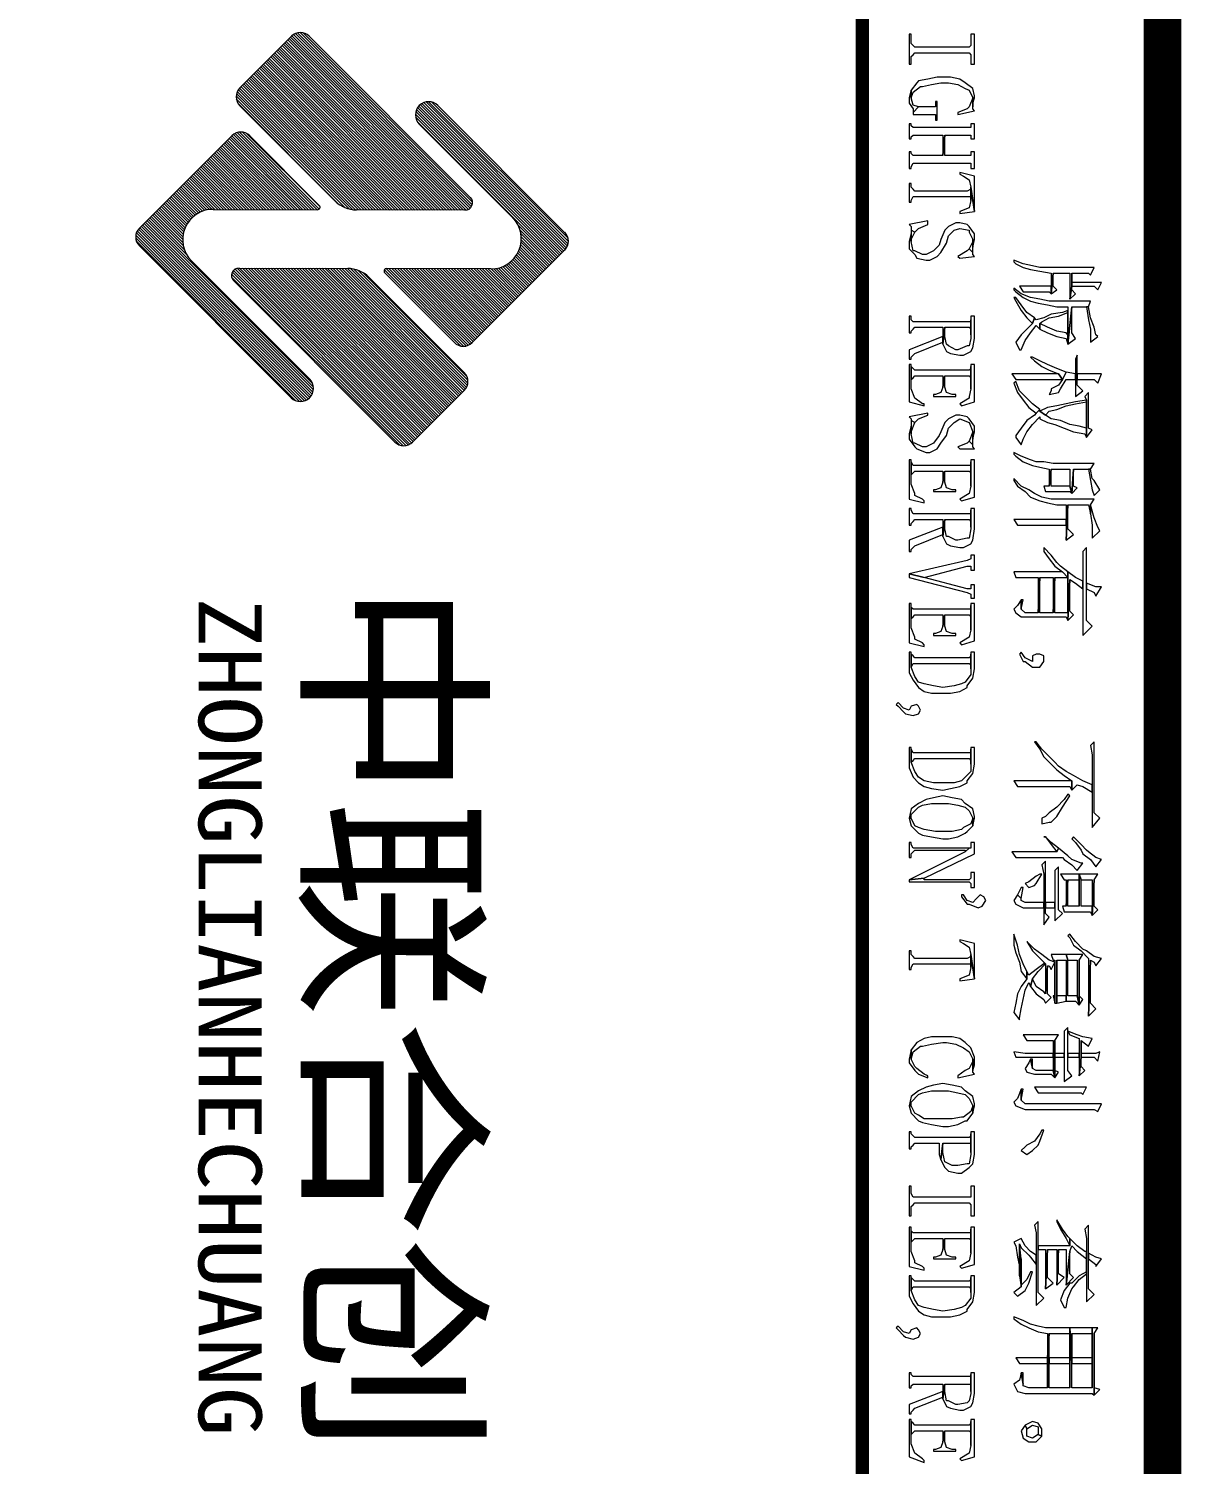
# Model space of a CAD drawing. Header units: millimetres. Extents: x 53009415 to 54059915, y 20499171 to 20796171.
# Drawn here: x 53829807 to 53845165, y 20510848 to 20529980 of the extents above; entities that cross this region are included whole.
import ezdxf

# ---------------------------------------------------------------- set-up
doc = ezdxf.new("R2010")
doc.units = ezdxf.units.MM
doc.header["$LTSCALE"] = 1000
doc.layers.add('PUB_TITLE', color=7, linetype='Continuous', lineweight=20)
doc.styles.add('图标黑体', font='simhei.ttf', dxfattribs={"width": 0.7})

# ---------------------------------------------------------------- blocks, each defined once
blk = doc.blocks.new('中联合创')
h = blk.add_hatch()
h.set_pattern_fill('ANSI31', color=140, scale=50, angle=359.98)
h.set_pattern_definition([(44.98, (-59145.75, -52060.4), (-56.107005, 56.14619), [])])
h.paths.add_polyline_path([(96680, -294568, 0.414214), (95973, -294568), (90944, -299594, 0.414214), (90943, -300333, 0.414222), (91681, -300333), (95378, -296639, -0.66944), (97426, -297493), (97410, -301633, 0.66944), (97581, -301704), (100345, -298942, 0.414214), (100345, -298235)])
h.paths.add_polyline_path([(95099, -298522, 0.66944), (94587, -298309), (88195, -304696, 0.414214), (88195, -305403), (90242, -307452, 0.414214), (90949, -307452), (94731, -303673, 0.198007), (95082, -302829)])
h = blk.add_hatch()
h.set_pattern_fill('ANSI31', color=152, scale=50)
h.set_pattern_definition([(45, (-59145.75, -52060.4), (-56.1266, 56.1266), [])])
h.paths.add_polyline_path([(102244, -298550, 0.414214), (101537, -298550), (97756, -302329, 0.198007), (97404, -303173), (97388, -307480, 0.66944), (97900, -307693), (104291, -301306, 0.414214), (104291, -300599)])
h.paths.add_polyline_path([(95076, -304369, 0.66944), (94906, -304298), (92142, -307060, 0.414214), (92142, -307767), (95806, -311434, 0.414214), (96514, -311434), (102532, -305420, 0.414214), (102532, -304681, 0.414222), (101794, -304680), (97109, -309363, -0.66944), (95061, -308509)])
at = {"color": 140}
for p, q in [((95973, -294568), (90944, -299594)), ((96680, -294568), (100345, -298235)), ((95378, -296639), (91681, -300333)), ((97426, -297493), (97410, -301633)), ((94587, -298309), (88195, -304696)), ((95099, -298522), (95082, -302829)), ((100345, -298942), (97581, -301704)), ((90943, -300333), (90943, -300333)), ((90949, -307452), (94731, -303673)), ((88195, -305403), (90242, -307452))]:
    blk.add_line(p, q, dxfattribs=at)
at = {"color": 152}
for p, q in [((101537, -298550), (97756, -302329)), ((104291, -300599), (102244, -298550)), ((97900, -307693), (104291, -301306)), ((97388, -307480), (97404, -303173)), ((92142, -307060), (94906, -304298)), ((95061, -308509), (95076, -304369)), ((97109, -309363), (101794, -304680)), ((96514, -311434), (102532, -305420)), ((101543, -305669), (101543, -305669)), ((95806, -311434), (92142, -307767))]:
    blk.add_line(p, q, dxfattribs=at)
at = {"color": 140}
for centre, radius, start, end in [((96326, -294921), 500, 44.9806, 134.9806), ((96226, -297488), 1200, 359.7809, 134.9806), ((94799, -298521), 300, 359.7809, 134.9806), ((99991, -298589), 500, 314.9806, 44.9806), ((91313, -299963), 522, 134.9806, 224.9806), ((91313, -299964), 522, 224.9806, 314.9806), ((97510, -301633), 100, 179.7809, 314.9806), ((93882, -302824), 1200, 314.9806, 359.7809), ((88549, -305050), 500, 134.9806, 224.9806), ((90596, -307098), 500, 224.9806, 314.9806)]:
    blk.add_arc(centre, radius, start, end, dxfattribs=at)
at = {"color": 152}
for centre, radius, start, end in [((101891, -298904), 500, 44.9806, 134.9806), ((103938, -300952), 500, 314.9806, 44.9806), ((98604, -303178), 1200, 134.9806, 179.7809), ((94976, -304369), 100, 359.7809, 134.9806), ((102163, -305050), 522, 44.9806, 134.9806), ((102163, -305050), 522, 314.9806, 44.9806), ((92495, -307413), 500, 134.9806, 224.9806), ((97688, -307481), 300, 179.7809, 314.9806), ((96261, -308514), 1200, 179.7809, 314.9806), ((96160, -311081), 500, 224.9806, 314.9806)]:
    blk.add_arc(centre, radius, start, end, dxfattribs=at)
at = {"layer": 'PUB_TITLE', "style": '图标黑体'}
for s, height, width, p in [('中联合创', 6000, 1.06, (109801, -304400)), ('ZHONGLIANHECHUANG', 2500, 1.15, (110471, -309084))]:
    blk.add_text(s, height=height, dxfattribs=dict(at, width=width)).set_placement(p)
blk = doc.blocks.new('2015AACI_TQ_A2')
at = {"layer": 'PUB_TITLE'}
for points in [[(-6000, 39200), (0, 39200), (0, 40000), (-6000, 40000)], [(-6000, 0), (0, 0), (0, 40000), (-6000, 40000)]]:
    blk.add_lwpolyline(points, close=True, dxfattribs=at)
at = {"layer": 'PUB_TITLE', "lineweight": 0}
for points in [[(-4485.3, 39837.6), (-4485.3, 39832.6), (-4485.3, 39817.7), (-4485.3, 39787.8), (-4485.3, 39758), (-4510.2, 39758), (-4475.4, 39758), (-4475.4, 39817.7), (-4465.4, 39827.6)], [(-4241.5, 39837.6), (-4241.5, 39822.6), (-4241.5, 39797.8), (-4241.5, 39772.9), (-4226.6, 39772.9), (-4226.6, 39817.7), (-4216.6, 39827.6)], [(-3933, 39832.6), (-3933, 39832.6), (-3957.8, 39817.7), (-3962.8, 39812.7), (-3987.7, 39807.7), (-3987.7, 39802.7), (-3957.8, 39807.7), (-3933, 39812.7), (-3918, 39817.7)], [(-3823.5, 39832.6), (-3833.4, 39827.6), (-3858.3, 39817.7), (-3893.1, 39807.7), (-3868.3, 39807.7), (-3838.4, 39812.7), (-3813.5, 39812.7), (-3803.6, 39812.7)], [(-3674.2, 39837.6), (-3674.2, 39822.6), (-3684.2, 39797.8), (-3669.2, 39797.8), (-3669.2, 39797.8), (-3659.3, 39817.7), (-3649.3, 39822.6)], [(-3057.2, 39832.6), (-3072.1, 39817.7), (-3261.2, 39817.7), (-3251.2, 39807.7), (-3226.3, 39812.7), (-3146.7, 39812.7), (-3126.8, 39812.7), (-3032.3, 39812.7)], [(-2947.7, 39837.6), (-2952.7, 39822.6), (-2967.6, 39802.7), (-2972.6, 39797.8), (-2987.5, 39782.8), (-3007.4, 39762.9), (-3002.4, 39758), (-2992.5, 39767.9), (-2972.6, 39782.8), (-2962.6, 39787.8), (-2947.7, 39807.7), (-2927.8, 39822.6)], [(-2683.9, 39837.6), (-2688.9, 39817.7), (-2703.8, 39797.8), (-2708.8, 39787.8), (-2728.7, 39767.9), (-2748.6, 39753), (-2743.7, 39748), (-2738.7, 39753), (-2718.8, 39762.9), (-2703.8, 39782.8), (-2683.9, 39802.7), (-2529.7, 39802.7), (-2679, 39807.7), (-2674, 39817.7), (-2664, 39822.6)], [(-2435.1, 39832.6), (-2430.2, 39822.6), (-2430.2, 39797.8), (-2430.2, 39782.8), (-2465, 39782.8), (-2420.2, 39782.8), (-2420.2, 39817.7), (-2410.3, 39827.6)], [(-2295.8, 39837.6), (-2295.8, 39827.6), (-2295.8, 39802.7), (-2295.8, 39633.5), (-2305.8, 39623.6), (-2335.6, 39623.6), (-2310.7, 39613.6), (-2300.8, 39603.7), (-2290.8, 39608.7), (-2280.9, 39633.5), (-2280.9, 39817.7), (-2275.9, 39827.6)], [(-1882.8, 39837.6), (-1887.8, 39822.6), (-1897.7, 39802.7), (-1882.8, 39802.7), (-1867.9, 39822.6), (-1862.9, 39822.6)], [(-1534.5, 39832.6), (-1539.4, 39817.7), (-1683.7, 39817.7), (-1519.5, 39817.7)], [(-4525.1, 39817.7), (-4525.1, 39807.7), (-4525.1, 39782.8), (-4525.1, 39748), (-4525.1, 39743), (-4525.1, 39718.1), (-4525.1, 39693.3), (-4525.1, 39673.4), (-4530.1, 39653.5), (-4535.1, 39628.6), (-4545, 39603.7), (-4540, 39603.7), (-4535.1, 39608.7), (-4525.1, 39628.6), (-4520.1, 39648.5), (-4515.2, 39673.4), (-4510.2, 39703.2), (-4475.4, 39703.2), (-4455.5, 39703.2), (-4510.2, 39708.2), (-4510.2, 39753), (-4440.5, 39753), (-4475.4, 39758), (-4510.2, 39758), (-4510.2, 39802.7), (-4505.2, 39807.7)], [(-4435.5, 39807.7), (-4435.5, 39792.8), (-4435.5, 39767.9), (-4435.5, 39743), (-4435.5, 39723.1), (-4435.5, 39698.2), (-4440.5, 39673.4), (-4440.5, 39673.4), (-4445.5, 39648.5), (-4455.5, 39623.6), (-4470.4, 39603.7), (-4465.4, 39603.7), (-4460.4, 39608.7), (-4445.5, 39628.6), (-4435.5, 39648.5), (-4430.6, 39668.4), (-4425.6, 39693.3), (-4420.6, 39718.1), (-4420.6, 39748), (-4410.7, 39748), (-4321.1, 39748), (-4420.6, 39758), (-4420.6, 39797.8), (-4420.6, 39797.8), (-4420.6, 39802.7)], [(-4341, 39827.6), (-4346, 39822.6), (-4365.9, 39817.7), (-4390.8, 39807.7), (-4420.6, 39802.7), (-4420.6, 39797.8), (-4385.8, 39802.7), (-4360.9, 39807.7), (-4346, 39807.7), (-4326.1, 39807.7)], [(-4092.2, 39812.7), (-4097.2, 39802.7), (-4191.7, 39802.7), (-4181.8, 39792.8), (-4171.8, 39797.8), (-4072.3, 39797.8)], [(-4171.8, 39797.8), (-4171.8, 39797.8), (-4166.8, 39767.9), (-4161.9, 39743), (-4156.9, 39718.1), (-4151.9, 39693.3), (-4142, 39673.4), (-4132, 39688.3), (-4142, 39698.2), (-4146.9, 39718.1), (-4156.9, 39743), (-4161.9, 39767.9), (-4166.8, 39797.8), (-4097.2, 39797.8)], [(-4072.3, 39797.8), (-4171.8, 39797.8), (-4097.2, 39797.8), (-4102.1, 39777.9), (-4107.1, 39753), (-4117.1, 39728.1), (-4122.1, 39703.2), (-4132, 39688.3), (-4142, 39673.4), (-4146.9, 39673.4), (-4137, 39663.4), (-4132, 39658.4), (-4117.1, 39638.5), (-4097.2, 39623.6), (-4077.3, 39608.7), (-4072.3, 39608.7), (-4052.4, 39623.6), (-4052.4, 39623.6), (-4067.3, 39628.6), (-4087.2, 39638.5), (-4107.1, 39653.5), (-4127, 39673.4), (-4122.1, 39673.4), (-4112.1, 39693.3), (-4107.1, 39713.2), (-4097.2, 39738), (-4087.2, 39762.9), (-4082.2, 39792.8)], [(-4002.6, 39817.7), (-4002.6, 39802.7), (-4002.6, 39777.9), (-4002.6, 39743), (-4002.6, 39738), (-4002.6, 39708.2), (-4007.6, 39683.3), (-4007.6, 39663.4), (-4012.6, 39648.5), (-4022.5, 39623.6), (-4032.5, 39603.7), (-4027.5, 39603.7), (-4022.5, 39608.7), (-4007.6, 39628.6), (-3997.6, 39653.5), (-3992.7, 39673.4), (-3987.7, 39698.2), (-3942.9, 39698.2), (-3987.7, 39703.2), (-3987.7, 39753), (-3942.9, 39753), (-3923, 39758), (-3987.7, 39762.9), (-3987.7, 39802.7), (-3987.7, 39807.7)], [(-3908.1, 39817.7), (-3908.1, 39807.7), (-3908.1, 39782.8), (-3908.1, 39758), (-3908.1, 39733.1), (-3908.1, 39728.1), (-3908.1, 39703.2), (-3913.1, 39678.3), (-3923, 39658.4), (-3933, 39643.5), (-3942.9, 39623.6), (-3962.8, 39603.7), (-3957.8, 39603.7), (-3942.9, 39613.6), (-3928, 39633.5), (-3913.1, 39648.5), (-3903.1, 39673.4), (-3898.1, 39693.3), (-3893.1, 39718.1), (-3893.1, 39743), (-3853.3, 39743), (-3838.4, 39743), (-3798.6, 39743), (-3893.1, 39748), (-3893.1, 39802.7), (-3868.3, 39807.7), (-3893.1, 39807.7)], [(-3569.7, 39812.7), (-3584.6, 39797.8), (-3669.2, 39797.8), (-3684.2, 39797.8), (-3778.7, 39797.8), (-3768.7, 39787.8), (-3743.9, 39787.8), (-3689.1, 39787.8), (-3669.2, 39787.8), (-3544.8, 39787.8)], [(-3126.8, 39812.7), (-3146.7, 39812.7), (-3156.7, 39787.8), (-3171.6, 39762.9), (-3181.6, 39743), (-3196.5, 39723.1), (-3206.4, 39713.2), (-3226.3, 39693.3), (-3241.3, 39678.3), (-3261.2, 39663.4), (-3261.2, 39658.4), (-3241.3, 39673.4), (-3221.4, 39683.3), (-3201.5, 39703.2), (-3186.5, 39718.1), (-3171.6, 39738), (-3156.7, 39758), (-3131.8, 39758), (-3146.7, 39772.9), (-3141.8, 39787.8)], [(-2907.9, 39827.6), (-2907.9, 39807.7), (-2907.9, 39777.9), (-2892.9, 39782.8), (-2892.9, 39812.7), (-2823.3, 39812.7), (-2798.4, 39812.7), (-2892.9, 39817.7)], [(-2798.4, 39812.7), (-2823.3, 39812.7), (-2823.3, 39782.8), (-2892.9, 39782.8), (-2907.9, 39777.9), (-2823.3, 39777.9), (-2823.3, 39748), (-2892.9, 39748), (-2823.3, 39743), (-2823.3, 39733.1), (-2808.3, 39738), (-2808.3, 39753), (-2808.3, 39772.9), (-2808.3, 39807.7)], [(-2813.3, 39827.6), (-2823.3, 39817.7), (-2892.9, 39817.7), (-2798.4, 39812.7)], [(-2549.6, 39822.6), (-2564.5, 39807.7), (-2679, 39807.7), (-2529.7, 39802.7)], [(-2470, 39812.7), (-2470, 39812.7), (-2474.9, 39787.8), (-2479.9, 39772.9), (-2489.9, 39748), (-2489.9, 39748), (-2479.9, 39753), (-2470, 39777.9), (-2430.2, 39777.9), (-2420.2, 39777.9), (-2370.4, 39777.9), (-2420.2, 39782.8), (-2465, 39782.8), (-2465, 39782.8), (-2450.1, 39802.7)], [(-2340.6, 39797.8), (-2340.6, 39777.9), (-2340.6, 39753), (-2340.6, 39723.1), (-2340.6, 39708.2), (-2340.6, 39678.3), (-2340.6, 39658.4), (-2325.7, 39668.4), (-2325.7, 39688.3), (-2325.7, 39782.8), (-2320.7, 39787.8)], [(-1788.2, 39817.7), (-1803.2, 39802.7), (-1882.8, 39802.7), (-1897.7, 39802.7), (-1972.4, 39802.7), (-1962.4, 39792.8), (-1937.5, 39797.8), (-1902.7, 39797.8), (-1843, 39797.8), (-1768.3, 39797.8)], [(-1902.7, 39797.8), (-1902.7, 39792.8), (-1917.6, 39772.9), (-1937.5, 39753), (-1917.6, 39753), (-1917.6, 39668.4), (-1907.7, 39668.4), (-1907.7, 39688.3), (-1803.2, 39688.3), (-1907.7, 39693.3), (-1907.7, 39718.1), (-1813.1, 39718.1), (-1907.7, 39723.1), (-1907.7, 39743), (-1813.1, 39743), (-1902.7, 39753), (-1917.6, 39758), (-1917.6, 39758), (-1902.7, 39772.9), (-1882.8, 39797.8), (-1848, 39797.8)], [(-1843, 39797.8), (-1902.7, 39797.8), (-1848, 39797.8), (-1838, 39777.9), (-1818.1, 39758), (-1818.1, 39753), (-1798.2, 39738), (-1773.3, 39728.1), (-1773.3, 39728.1), (-1753.4, 39738), (-1753.4, 39743), (-1753.4, 39743), (-1778.3, 39748), (-1803.2, 39758), (-1808.1, 39762.9), (-1828, 39777.9)], [(-1698.7, 39827.6), (-1698.7, 39812.7), (-1539.4, 39812.7), (-1539.4, 39758), (-1604.1, 39758), (-1698.7, 39753), (-1619, 39753), (-1539.4, 39753), (-1539.4, 39698.2), (-1604.1, 39698.2), (-1619, 39698.2), (-1683.7, 39698.2), (-1619, 39693.3), (-1539.4, 39693.3), (-1539.4, 39643.5), (-1544.4, 39628.6), (-1549.4, 39628.6), (-1579.2, 39623.6), (-1559.3, 39618.6), (-1549.4, 39603.7), (-1529.5, 39613.6), (-1524.5, 39633.5), (-1524.5, 39812.7), (-1519.5, 39817.7), (-1683.7, 39817.7)], [(-1698.7, 39812.7), (-1698.7, 39787.8), (-1698.7, 39753), (-1604.1, 39758), (-1683.7, 39758), (-1683.7, 39812.7), (-1619, 39812.7), (-1604.1, 39812.7), (-1539.4, 39812.7)], [(-1604.1, 39812.7), (-1619, 39812.7), (-1619, 39758), (-1683.7, 39758), (-1604.1, 39758)], [(-4455.5, 39767.9), (-4465.4, 39758), (-4475.4, 39758), (-4440.5, 39753)], [(-4336, 39767.9), (-4351, 39758), (-4420.6, 39758), (-4321.1, 39748)], [(-4196.7, 39787.8), (-4211.6, 39772.9), (-4226.6, 39772.9), (-4241.5, 39772.9), (-4291.2, 39772.9), (-4281.3, 39767.9), (-4271.3, 39767.9), (-4241.5, 39767.9), (-4226.6, 39767.9), (-4181.8, 39767.9)], [(-4226.6, 39767.9), (-4241.5, 39767.9), (-4241.5, 39767.9), (-4246.5, 39743), (-4226.6, 39733.1), (-4211.6, 39723.1), (-4201.7, 39703.2), (-4196.7, 39703.2), (-4186.7, 39698.2), (-4186.7, 39698.2), (-4191.7, 39723.1), (-4201.7, 39728.1), (-4226.6, 39743)], [(-3937.9, 39772.9), (-3942.9, 39762.9), (-3987.7, 39762.9), (-3923, 39758)], [(-3923, 39758), (-3942.9, 39753), (-3942.9, 39703.2), (-3987.7, 39703.2), (-3942.9, 39698.2), (-3942.9, 39683.3), (-3928, 39688.3), (-3928, 39698.2), (-3928, 39718.1), (-3928, 39753)], [(-3813.5, 39762.9), (-3828.5, 39748), (-3893.1, 39748), (-3798.6, 39743)], [(-3669.2, 39787.8), (-3689.1, 39787.8), (-3699.1, 39767.9), (-3714, 39748), (-3604.5, 39748), (-3604.5, 39713.2), (-3699.1, 39713.2), (-3604.5, 39708.2), (-3604.5, 39673.4), (-3699.1, 39673.4), (-3604.5, 39668.4), (-3604.5, 39633.5), (-3614.5, 39623.6), (-3639.4, 39623.6), (-3624.4, 39613.6), (-3614.5, 39603.7), (-3604.5, 39608.7), (-3594.6, 39623.6), (-3594.6, 39743), (-3584.6, 39748), (-3694.1, 39753), (-3684.2, 39767.9)], [(-3599.6, 39762.9), (-3609.5, 39753), (-3694.1, 39753), (-3584.6, 39748)], [(-3131.8, 39758), (-3156.7, 39758), (-3156.7, 39668.4), (-3156.7, 39658.4), (-3156.7, 39633.5), (-3156.7, 39603.7), (-3141.8, 39613.6), (-3141.8, 39628.6), (-3141.8, 39658.4), (-3141.8, 39753)], [(-2937.7, 39787.8), (-2937.7, 39782.8), (-2947.7, 39758), (-2957.6, 39748), (-2977.5, 39723.1), (-2967.6, 39718.1), (-2967.6, 39648.5), (-2967.6, 39628.6), (-2967.6, 39598.7), (-2952.7, 39608.7), (-2952.7, 39733.1), (-2947.7, 39738), (-2932.8, 39758), (-2917.8, 39772.9)], [(-2907.9, 39777.9), (-2907.9, 39753), (-2907.9, 39728.1), (-2892.9, 39738), (-2892.9, 39743), (-2823.3, 39743), (-2892.9, 39748), (-2892.9, 39777.9), (-2823.3, 39777.9)], [(-2693.9, 39787.8), (-2693.9, 39772.9), (-2693.9, 39743), (-2679, 39748), (-2679, 39772.9), (-2584.4, 39772.9), (-2559.5, 39777.9), (-2679, 39777.9)], [(-2559.5, 39777.9), (-2584.4, 39772.9), (-2584.4, 39748), (-2679, 39748), (-2693.9, 39743), (-2693.9, 39728.1), (-2693.9, 39703.2), (-2679, 39708.2), (-2679, 39713.2), (-2674, 39713.2), (-2564.5, 39713.2), (-2564.5, 39718.1), (-2679, 39718.1), (-2679, 39743), (-2584.4, 39743), (-2569.5, 39743), (-2569.5, 39767.9)], [(-2574.5, 39787.8), (-2584.4, 39777.9), (-2679, 39777.9), (-2559.5, 39777.9)], [(-2370.4, 39758), (-2385.4, 39748), (-2420.2, 39748), (-2430.2, 39748), (-2499.8, 39748), (-2489.9, 39738), (-2465, 39738), (-2430.2, 39738), (-2420.2, 39738), (-2355.5, 39738)], [(-2420.2, 39777.9), (-2430.2, 39777.9), (-2430.2, 39748), (-2420.2, 39748)], [(-2385.4, 39792.8), (-2395.3, 39782.8), (-2420.2, 39782.8), (-2370.4, 39777.9)], [(-1833, 39762.9), (-1843, 39753), (-1902.7, 39753), (-1813.1, 39743)], [(-4465.4, 39718.1), (-4475.4, 39708.2), (-4510.2, 39708.2), (-4455.5, 39703.2)], [(-4410.7, 39748), (-4405.7, 39733.1), (-4400.7, 39703.2), (-4390.8, 39683.3), (-4385.8, 39663.4), (-4390.8, 39658.4), (-4375.8, 39653.5), (-4365.9, 39643.5), (-4346, 39623.6), (-4326.1, 39608.7), (-4326.1, 39608.7), (-4306.2, 39618.6), (-4306.2, 39623.6), (-4331.1, 39633.5), (-4351, 39648.5), (-4370.9, 39663.4), (-4360.9, 39673.4), (-4375.8, 39673.4), (-4380.8, 39678.3), (-4390.8, 39698.2), (-4395.7, 39723.1), (-4405.7, 39748), (-4346, 39748)], [(-4321.1, 39748), (-4410.7, 39748), (-4346, 39748), (-4351, 39743), (-4355.9, 39718.1), (-4365.9, 39693.3), (-4375.8, 39673.4), (-4360.9, 39673.4), (-4351, 39693.3), (-4341, 39718.1), (-4336, 39743)], [(-4246.5, 39743), (-4256.4, 39718.1), (-4266.4, 39693.3), (-4276.3, 39673.4), (-4286.3, 39653.5), (-4286.3, 39648.5), (-4276.3, 39658.4), (-4261.4, 39678.3), (-4251.4, 39698.2), (-4241.5, 39723.1), (-4226.6, 39733.1)], [(-4226.6, 39733.1), (-4241.5, 39723.1), (-4241.5, 39698.2), (-4241.5, 39668.4), (-4241.5, 39643.5), (-4241.5, 39618.6), (-4241.5, 39598.7), (-4226.6, 39608.7), (-4226.6, 39608.7), (-4226.6, 39618.6), (-4226.6, 39638.5), (-4226.6, 39663.4), (-4226.6, 39698.2)], [(-3838.4, 39743), (-3853.3, 39743), (-3853.3, 39658.4), (-3853.3, 39653.5), (-3853.3, 39628.6), (-3853.3, 39603.7), (-3838.4, 39613.6), (-3838.4, 39618.6), (-3838.4, 39643.5)], [(-3714, 39748), (-3728.9, 39728.1), (-3738.9, 39718.1), (-3758.8, 39703.2), (-3778.7, 39683.3), (-3773.7, 39683.3), (-3768.7, 39683.3), (-3748.8, 39698.2), (-3728.9, 39713.2), (-3714, 39733.1), (-3699.1, 39748), (-3604.5, 39748)], [(-3699.1, 39748), (-3714, 39733.1), (-3714, 39723.1), (-3714, 39683.3), (-3714, 39653.5), (-3714, 39628.6), (-3714, 39613.6), (-3714, 39603.7), (-3699.1, 39608.7), (-3699.1, 39668.4), (-3604.5, 39668.4), (-3699.1, 39673.4), (-3699.1, 39708.2), (-3604.5, 39708.2), (-3699.1, 39713.2)], [(-3116.9, 39753), (-3121.8, 39748), (-3106.9, 39738), (-3087, 39718.1), (-3072.1, 39698.2), (-3062.1, 39688.3), (-3057.2, 39678.3), (-3042.2, 39678.3), (-3042.2, 39678.3), (-3047.2, 39698.2), (-3047.2, 39703.2), (-3062.1, 39718.1), (-3087, 39733.1)], [(-2977.5, 39723.1), (-2992.5, 39703.2), (-3007.4, 39688.3), (-3007.4, 39683.3), (-3007.4, 39688.3), (-2987.5, 39703.2), (-2967.6, 39718.1)], [(-2803.4, 39733.1), (-2813.3, 39723.1), (-2927.8, 39723.1), (-2917.8, 39713.2), (-2892.9, 39713.2), (-2833.2, 39713.2), (-2818.3, 39713.2), (-2783.5, 39713.2)], [(-2569.5, 39743), (-2584.4, 39743), (-2584.4, 39718.1), (-2679, 39718.1), (-2564.5, 39718.1), (-2569.5, 39743)], [(-2479.9, 39723.1), (-2479.9, 39703.2), (-2479.9, 39678.3), (-2479.9, 39653.5), (-2479.9, 39628.6), (-2465, 39638.5), (-2465, 39708.2), (-2430.2, 39708.2), (-2420.2, 39708.2), (-2385.4, 39708.2), (-2365.5, 39713.2), (-2420.2, 39713.2), (-2465, 39713.2)], [(-2420.2, 39738), (-2430.2, 39738), (-2430.2, 39713.2), (-2465, 39713.2), (-2420.2, 39713.2)], [(-2380.4, 39723.1), (-2385.4, 39713.2), (-2420.2, 39713.2), (-2365.5, 39713.2)], [(-1937.5, 39753), (-1942.5, 39748), (-1962.4, 39733.1), (-1987.3, 39718.1), (-1982.3, 39718.1), (-1982.3, 39718.1), (-1962.4, 39728.1), (-1937.5, 39743), (-1917.6, 39753)], [(-1833, 39738), (-1843, 39723.1), (-1907.7, 39723.1), (-1813.1, 39718.1)], [(-1698.7, 39753), (-1698.7, 39738), (-1698.7, 39713.2), (-1698.7, 39688.3), (-1703.6, 39668.4), (-1708.6, 39648.5), (-1718.6, 39628.6), (-1728.5, 39603.7), (-1728.5, 39603.7), (-1723.5, 39603.7), (-1708.6, 39623.6), (-1698.7, 39643.5), (-1688.7, 39668.4), (-1683.7, 39693.3), (-1619, 39693.3), (-1683.7, 39698.2), (-1683.7, 39698.2), (-1683.7, 39718.1), (-1683.7, 39753), (-1619, 39753)], [(-1619, 39753), (-1619, 39698.2), (-1604.1, 39698.2), (-1604.1, 39753), (-1539.4, 39753)], [(-4455.5, 39703.2), (-4475.4, 39703.2), (-4475.4, 39618.6), (-4460.4, 39628.6), (-4460.4, 39638.5), (-4460.4, 39663.4), (-4460.4, 39698.2)], [(-3475.2, 39683.3), (-3490.1, 39683.3), (-3495.1, 39673.4), (-3495.1, 39663.4), (-3490.1, 39653.5), (-3475.2, 39653.5), (-3485.1, 39633.5), (-3500, 39623.6), (-3495.1, 39618.6), (-3475.2, 39628.6), (-3475.2, 39633.5), (-3460.2, 39653.5), (-3460.2, 39673.4)], [(-2793.4, 39698.2), (-2803.4, 39688.3), (-2818.3, 39688.3), (-2833.2, 39688.3), (-2942.7, 39688.3), (-2932.8, 39678.3), (-2907.9, 39683.3), (-2833.2, 39683.3), (-2818.3, 39683.3), (-2773.5, 39683.3)], [(-2818.3, 39683.3), (-2833.2, 39683.3), (-2833.2, 39633.5), (-2838.2, 39623.6), (-2843.2, 39623.6), (-2853.1, 39613.6), (-2838.2, 39603.7), (-2828.3, 39608.7), (-2818.3, 39628.6)], [(-2818.3, 39713.2), (-2833.2, 39713.2), (-2833.2, 39688.3), (-2818.3, 39688.3)], [(-2674, 39713.2), (-2679, 39698.2), (-2693.9, 39678.3), (-2708.8, 39658.4), (-2728.7, 39638.5), (-2728.7, 39638.5), (-2728.7, 39638.5), (-2703.8, 39653.5), (-2688.9, 39668.4), (-2674, 39683.3), (-2669, 39688.3), (-2589.4, 39688.3), (-2664, 39693.3), (-2664, 39698.2), (-2654.1, 39703.2), (-2674, 39713.2), (-2584.4, 39713.2)], [(-2564.5, 39713.2), (-2674, 39713.2), (-2584.4, 39713.2), (-2584.4, 39708.2)], [(-2669, 39688.3), (-2674, 39683.3), (-2669, 39683.3), (-2654.1, 39663.4), (-2639.2, 39643.5), (-2649.1, 39638.5), (-2629.2, 39638.5), (-2609.3, 39623.6), (-2589.4, 39613.6), (-2564.5, 39608.7), (-2539.6, 39603.7), (-2519.7, 39618.6), (-2519.7, 39618.6), (-2524.7, 39618.6), (-2549.6, 39623.6), (-2574.5, 39628.6), (-2599.4, 39633.5), (-2619.3, 39643.5), (-2609.3, 39648.5), (-2629.2, 39653.5), (-2629.2, 39653.5), (-2649.1, 39668.4)], [(-2579.4, 39703.2), (-2589.4, 39693.3), (-2664, 39693.3), (-2589.4, 39688.3), (-2594.4, 39683.3), (-2609.3, 39663.4), (-2629.2, 39653.5), (-2609.3, 39648.5), (-2589.4, 39663.4), (-2574.5, 39683.3), (-2564.5, 39688.3)], [(-2420.2, 39708.2), (-2430.2, 39708.2), (-2430.2, 39643.5), (-2430.2, 39633.5), (-2435.1, 39603.7), (-2420.2, 39608.7), (-2420.2, 39613.6), (-2420.2, 39638.5)], [(-2365.5, 39713.2), (-2385.4, 39708.2), (-2385.4, 39663.4), (-2390.4, 39653.5), (-2415.2, 39648.5), (-2405.3, 39643.5), (-2390.4, 39633.5), (-2380.4, 39638.5), (-2375.4, 39658.4), (-2375.4, 39703.2)], [(-2226.1, 39683.3), (-2226.1, 39678.3), (-2216.2, 39673.4), (-2196.3, 39658.4), (-2186.3, 39638.5), (-2181.4, 39633.5), (-2171.4, 39623.6), (-2161.4, 39638.5), (-2171.4, 39653.5), (-2186.3, 39668.4), (-2196.3, 39673.4)], [(-1778.3, 39683.3), (-1793.2, 39668.4), (-1907.7, 39668.4), (-1917.6, 39668.4), (-1982.3, 39668.4), (-1972.4, 39658.4), (-1952.5, 39663.4), (-1892.7, 39663.4), (-1867.9, 39663.4), (-1758.4, 39663.4)], [(-1818.1, 39708.2), (-1833, 39693.3), (-1907.7, 39693.3), (-1803.2, 39688.3)], [(-1619, 39693.3), (-1619, 39688.3), (-1619, 39668.4), (-1619, 39643.5), (-1619, 39608.7), (-1604.1, 39618.6), (-1604.1, 39618.6), (-1604.1, 39633.5), (-1604.1, 39658.4), (-1604.1, 39693.3), (-1539.4, 39693.3)], [(-4390.8, 39658.4), (-4405.7, 39638.5), (-4425.6, 39623.6), (-4445.5, 39608.7), (-4445.5, 39603.7), (-4435.5, 39608.7), (-4410.7, 39623.6), (-4390.8, 39638.5), (-4375.8, 39653.5)], [(-4146.9, 39673.4), (-4161.9, 39653.5), (-4176.8, 39638.5), (-4196.7, 39618.6), (-4221.6, 39608.7), (-4216.6, 39603.7), (-4216.6, 39603.7), (-4191.7, 39613.6), (-4171.8, 39628.6), (-4151.9, 39643.5), (-4137, 39663.4)], [(-2907.9, 39678.3), (-2907.9, 39673.4), (-2902.9, 39663.4), (-2888, 39643.5), (-2883, 39633.5), (-2873, 39643.5), (-2878, 39658.4), (-2883, 39663.4)], [(-2415.2, 39653.5), (-2415.2, 39648.5), (-2390.4, 39653.5)], [(-1867.9, 39663.4), (-1892.7, 39663.4), (-1902.7, 39648.5), (-1917.6, 39633.5), (-1917.6, 39633.5), (-1937.5, 39623.6), (-1927.6, 39603.7), (-1917.6, 39608.7), (-1887.8, 39613.6), (-1887.8, 39613.6), (-1862.9, 39618.6), (-1838, 39618.6), (-1922.6, 39618.6), (-1912.6, 39623.6), (-1892.7, 39643.5), (-1887.8, 39648.5)], [(-1848, 39653.5), (-1848, 39648.5), (-1828, 39638.5), (-1813.1, 39623.6), (-1818.1, 39623.6), (-1833, 39623.6), (-1852.9, 39623.6), (-1882.8, 39623.6), (-1808.1, 39623.6), (-1793.2, 39603.7), (-1783.3, 39613.6), (-1783.3, 39613.6), (-1798.2, 39633.5), (-1798.2, 39633.5), (-1818.1, 39643.5)], [(-1430, 39678.3), (-1444.9, 39668.4), (-1449.9, 39653.5), (-1439.9, 39633.5), (-1430, 39638.5), (-1439.9, 39653.5), (-1434.9, 39668.4), (-1415, 39668.4), (-1410.1, 39678.3)], [(-1410.1, 39678.3), (-1415, 39668.4), (-1405.1, 39653.5), (-1410.1, 39638.5), (-1430, 39638.5), (-1439.9, 39633.5), (-1425, 39623.6), (-1405.1, 39628.6), (-1395.1, 39643.5), (-1395.1, 39663.4)], [(-3639.4, 39628.6), (-3639.4, 39623.6), (-3614.5, 39623.6), (-3614.5, 39623.6)], [(-2873, 39628.6), (-2873, 39623.6), (-2853.1, 39613.6), (-2843.2, 39623.6)], [(-2649.1, 39638.5), (-2669, 39628.6), (-2693.9, 39618.6), (-2718.8, 39613.6), (-2748.6, 39603.7), (-2748.6, 39603.7), (-2718.8, 39603.7), (-2698.9, 39608.7), (-2674, 39618.6), (-2649.1, 39623.6), (-2629.2, 39638.5)], [(-2335.6, 39628.6), (-2335.6, 39623.6), (-2305.8, 39623.6), (-2305.8, 39623.6)], [(-1882.8, 39623.6), (-1922.6, 39618.6), (-1838, 39618.6), (-1808.1, 39623.6)], [(-1579.2, 39628.6), (-1579.2, 39623.6), (-1549.4, 39628.6)], [(-2838.2, 39529.1), (-2848.2, 39524.1), (-2853.1, 39514.1), (-2843.2, 39504.2), (-2833.2, 39494.2), (-2838.2, 39479.3), (-2853.1, 39469.3), (-2853.1, 39464.4), (-2848.2, 39464.4), (-2828.3, 39479.3), (-2828.3, 39484.3), (-2818.3, 39509.1), (-2823.3, 39519.1)], [(-5067.5, 39499.2), (-5147.1, 39499.2), (-5147.1, 39489.2), (-5122.3, 39489.2), (-5117.3, 39489.2), (-5112.3, 39484.3), (-5112.3, 39340), (-5117.3, 39335), (-5122.3, 39330), (-5147.1, 39330), (-5147.1, 39325), (-5067.5, 39325), (-5067.5, 39330), (-5087.4, 39330), (-5092.4, 39335), (-5097.4, 39340), (-5097.4, 39484.3), (-5092.4, 39489.2), (-5087.4, 39489.2), (-5067.5, 39489.2)], [(-4977.9, 39499.2), (-4982.9, 39499.2), (-5002.8, 39494.2), (-5017.8, 39474.3), (-5027.7, 39459.4), (-5032.7, 39434.5), (-5032.7, 39409.6), (-5032.7, 39399.7), (-5027.7, 39374.8), (-5022.7, 39349.9), (-5017.8, 39344.9), (-4997.9, 39330), (-4977.9, 39330), (-4992.9, 39335), (-5007.8, 39354.9), (-5007.8, 39359.9), (-5012.8, 39384.7), (-5017.8, 39409.6), (-5017.8, 39429.5), (-5012.8, 39454.4), (-5002.8, 39474.3), (-4997.9, 39484.3), (-4977.9, 39494.2), (-4953.1, 39494.2), (-4963, 39494.2)], [(-4943.1, 39499.2), (-4948.1, 39494.2), (-4953.1, 39494.2), (-4977.9, 39494.2), (-4977.9, 39494.2), (-4953.1, 39484.3), (-4948.1, 39479.3), (-4938.1, 39454.4), (-4933.2, 39454.4)], [(-4868.5, 39499.2), (-4908.3, 39499.2), (-4908.3, 39489.2), (-4908.3, 39489.2), (-4898.3, 39489.2), (-4898.3, 39484.3), (-4898.3, 39340), (-4898.3, 39335), (-4903.3, 39330), (-4908.3, 39330), (-4908.3, 39325), (-4868.5, 39325), (-4868.5, 39330), (-4873.5, 39330), (-4878.4, 39335), (-4878.4, 39340), (-4878.4, 39414.6), (-4823.7, 39414.6), (-4878.4, 39419.6), (-4878.4, 39484.3), (-4878.4, 39489.2), (-4868.5, 39489.2), (-4868.5, 39489.2)], [(-4788.9, 39499.2), (-4833.6, 39499.2), (-4833.6, 39489.2), (-4833.6, 39489.2), (-4823.7, 39489.2), (-4823.7, 39484.3), (-4823.7, 39419.6), (-4878.4, 39419.6), (-4823.7, 39414.6), (-4823.7, 39340), (-4823.7, 39335), (-4828.7, 39330), (-4833.6, 39330), (-4833.6, 39325), (-4788.9, 39325), (-4788.9, 39330), (-4793.8, 39330), (-4803.8, 39335), (-4803.8, 39340), (-4803.8, 39484.3), (-4803.8, 39489.2), (-4793.8, 39489.2), (-4788.9, 39489.2)], [(-4674.4, 39499.2), (-4769, 39499.2), (-4778.9, 39459.4), (-4773.9, 39459.4), (-4769, 39469.3), (-4759, 39484.3), (-4739.1, 39489.2)], [(-4739.1, 39489.2), (-4734.1, 39489.2), (-4729.1, 39479.3), (-4729.1, 39340), (-4734.1, 39335), (-4739.1, 39330), (-4749, 39330), (-4749, 39325), (-4699.3, 39325), (-4699.3, 39330), (-4704.3, 39330), (-4714.2, 39335), (-4714.2, 39340), (-4714.2, 39479.3), (-4714.2, 39489.2), (-4704.3, 39489.2)], [(-4674.4, 39499.2), (-4739.1, 39489.2), (-4704.3, 39489.2), (-4684.4, 39484.3), (-4684.4, 39484.3), (-4674.4, 39459.4), (-4669.4, 39459.4)], [(-4599.8, 39499.2), (-4614.7, 39499.2), (-4634.6, 39484.3), (-4639.6, 39479.3), (-4644.5, 39459.4), (-4644.5, 39449.4), (-4634.6, 39429.5), (-4624.6, 39419.6), (-4599.8, 39409.6), (-4584.8, 39404.6), (-4569.9, 39389.7), (-4560, 39369.8), (-4560, 39359.9), (-4569.9, 39340), (-4569.9, 39335), (-4594.8, 39330), (-4614.7, 39330), (-4594.8, 39325), (-4574.9, 39325), (-4560, 39340), (-4550, 39344.9), (-4545, 39369.8), (-4545, 39379.8), (-4555, 39399.7), (-4564.9, 39409.6), (-4589.8, 39424.6), (-4609.7, 39429.5), (-4624.6, 39444.5), (-4629.6, 39459.4), (-4624.6, 39484.3), (-4619.7, 39484.3), (-4599.8, 39494.2), (-4579.9, 39494.2)], [(-4579.9, 39494.2), (-4599.8, 39494.2), (-4594.8, 39494.2), (-4574.9, 39484.3), (-4564.9, 39494.2)], [(-4555, 39499.2), (-4560, 39494.2), (-4564.9, 39494.2), (-4574.9, 39484.3), (-4569.9, 39479.3), (-4555, 39454.4), (-4550, 39459.4)], [(-4336, 39499.2), (-4395.7, 39499.2), (-4395.7, 39489.2), (-4385.8, 39489.2), (-4346, 39489.2), (-4336, 39489.2), (-4316.1, 39484.3), (-4316.1, 39479.3), (-4306.2, 39454.4), (-4306.2, 39449.4), (-4316.1, 39429.5), (-4321.1, 39424.6), (-4341, 39419.6), (-4365.9, 39419.6), (-4321.1, 39414.6), (-4301.2, 39424.6), (-4296.2, 39434.5), (-4291.2, 39459.4), (-4291.2, 39469.3), (-4301.2, 39489.2), (-4311.1, 39494.2)], [(-4385.8, 39489.2), (-4380.8, 39489.2), (-4380.8, 39484.3), (-4380.8, 39340), (-4380.8, 39335), (-4385.8, 39330), (-4395.7, 39330), (-4395.7, 39325), (-4351, 39325), (-4351, 39330), (-4355.9, 39330), (-4360.9, 39335), (-4365.9, 39340), (-4365.9, 39414.6), (-4341, 39414.6), (-4326.1, 39414.6), (-4321.1, 39414.6), (-4365.9, 39419.6), (-4365.9, 39484.3), (-4360.9, 39489.2), (-4355.9, 39489.2), (-4346, 39489.2)], [(-4166.8, 39499.2), (-4266.4, 39499.2), (-4266.4, 39489.2), (-4261.4, 39489.2), (-4201.7, 39489.2), (-4181.8, 39484.3), (-4176.8, 39484.3), (-4161.9, 39459.4), (-4156.9, 39464.4)], [(-4261.4, 39489.2), (-4256.4, 39489.2), (-4251.4, 39484.3), (-4251.4, 39340), (-4256.4, 39335), (-4261.4, 39330), (-4226.6, 39330), (-4231.5, 39335), (-4236.5, 39340), (-4236.5, 39414.6), (-4206.6, 39414.6), (-4236.5, 39419.6), (-4236.5, 39484.3), (-4231.5, 39489.2), (-4226.6, 39489.2), (-4201.7, 39489.2)], [(-4087.2, 39499.2), (-4102.1, 39499.2), (-4122.1, 39484.3), (-4127, 39479.3), (-4132, 39459.4), (-4132, 39449.4), (-4122.1, 39429.5), (-4112.1, 39419.6), (-4087.2, 39409.6), (-4077.3, 39404.6), (-4057.4, 39389.7), (-4047.4, 39369.8), (-4047.4, 39359.9), (-4057.4, 39340), (-4057.4, 39335), (-4082.2, 39330), (-4102.1, 39330), (-4082.2, 39325), (-4067.3, 39325), (-4047.4, 39340), (-4042.4, 39344.9), (-4032.5, 39369.8), (-4032.5, 39379.8), (-4042.4, 39399.7), (-4057.4, 39409.6), (-4077.3, 39424.6), (-4097.2, 39429.5), (-4112.1, 39444.5), (-4122.1, 39459.4), (-4112.1, 39484.3), (-4112.1, 39484.3), (-4087.2, 39494.2), (-4067.3, 39494.2)], [(-4067.3, 39494.2), (-4087.2, 39494.2), (-4087.2, 39494.2), (-4062.3, 39484.3), (-4052.4, 39494.2)], [(-4042.4, 39499.2), (-4047.4, 39494.2), (-4052.4, 39494.2), (-4062.3, 39484.3), (-4057.4, 39479.3), (-4047.4, 39454.4), (-4042.4, 39459.4)], [(-3913.1, 39499.2), (-4012.6, 39499.2), (-4012.6, 39489.2), (-4007.6, 39489.2), (-3942.9, 39489.2), (-3923, 39484.3), (-3923, 39484.3), (-3908.1, 39459.4), (-3903.1, 39464.4)], [(-4007.6, 39489.2), (-3997.6, 39489.2), (-3997.6, 39484.3), (-3997.6, 39340), (-3997.6, 39335), (-4007.6, 39330), (-3972.8, 39330), (-3977.7, 39335), (-3982.7, 39340), (-3982.7, 39414.6), (-3952.9, 39414.6), (-3982.7, 39419.6), (-3982.7, 39484.3), (-3977.7, 39489.2), (-3972.8, 39489.2), (-3942.9, 39489.2)], [(-3828.5, 39499.2), (-3883.2, 39499.2), (-3883.2, 39489.2), (-3878.2, 39489.2), (-3833.4, 39489.2), (-3828.5, 39489.2), (-3803.6, 39484.3), (-3803.6, 39479.3), (-3798.6, 39454.4), (-3798.6, 39449.4), (-3808.6, 39429.5), (-3808.6, 39424.6), (-3828.5, 39419.6), (-3853.3, 39419.6), (-3808.6, 39414.6), (-3788.7, 39424.6), (-3783.7, 39434.5), (-3778.7, 39459.4), (-3778.7, 39469.3), (-3788.7, 39489.2), (-3798.6, 39494.2)], [(-3878.2, 39489.2), (-3868.3, 39489.2), (-3868.3, 39484.3), (-3868.3, 39340), (-3868.3, 39335), (-3878.2, 39330), (-3883.2, 39330), (-3883.2, 39325), (-3838.4, 39325), (-3838.4, 39330), (-3843.4, 39330), (-3848.4, 39335), (-3853.3, 39340), (-3853.3, 39414.6), (-3833.4, 39414.6), (-3813.5, 39414.6), (-3808.6, 39414.6), (-3853.3, 39419.6), (-3853.3, 39484.3), (-3848.4, 39489.2), (-3843.4, 39489.2), (-3833.4, 39489.2)], [(-3719, 39499.2), (-3758.8, 39499.2), (-3758.8, 39489.2), (-3753.8, 39489.2), (-3748.8, 39489.2), (-3743.9, 39479.3), (-3709, 39325), (-3699.1, 39364.8), (-3728.9, 39479.3), (-3728.9, 39489.2), (-3719, 39489.2), (-3719, 39489.2)], [(-3644.3, 39499.2), (-3679.2, 39499.2), (-3679.2, 39489.2), (-3674.2, 39489.2), (-3669.2, 39489.2), (-3669.2, 39479.3), (-3699.1, 39364.8), (-3699.1, 39364.8), (-3709, 39325), (-3699.1, 39325), (-3659.3, 39479.3), (-3654.3, 39489.2), (-3644.3, 39489.2), (-3644.3, 39489.2)], [(-3529.9, 39499.2), (-3629.4, 39499.2), (-3629.4, 39489.2), (-3624.4, 39489.2), (-3559.7, 39489.2), (-3539.8, 39484.3), (-3539.8, 39484.3), (-3524.9, 39459.4), (-3519.9, 39464.4)], [(-3624.4, 39489.2), (-3614.5, 39489.2), (-3614.5, 39484.3), (-3614.5, 39340), (-3614.5, 39335), (-3619.5, 39330), (-3589.6, 39330), (-3594.6, 39335), (-3599.6, 39340), (-3599.6, 39414.6), (-3569.7, 39414.6), (-3599.6, 39419.6), (-3599.6, 39484.3), (-3594.6, 39489.2), (-3589.6, 39489.2), (-3559.7, 39489.2)], [(-3455.2, 39499.2), (-3500, 39499.2), (-3500, 39489.2), (-3495.1, 39489.2), (-3455.2, 39489.2), (-3440.3, 39489.2), (-3420.4, 39474.3), (-3415.4, 39464.4), (-3410.5, 39444.5), (-3405.5, 39414.6), (-3410.5, 39389.7), (-3415.4, 39364.8), (-3420.4, 39349.9), (-3435.3, 39340), (-3460.2, 39330), (-3495.1, 39330), (-3500, 39330), (-3500, 39325), (-3460.2, 39325), (-3445.3, 39325), (-3425.4, 39335), (-3405.5, 39349.9), (-3395.5, 39364.8), (-3390.6, 39384.7), (-3390.6, 39414.6), (-3390.6, 39434.5), (-3395.5, 39459.4), (-3405.5, 39479.3), (-3410.5, 39479.3), (-3430.4, 39494.2)], [(-3495.1, 39489.2), (-3490.1, 39489.2), (-3485.1, 39484.3), (-3485.1, 39340), (-3490.1, 39335), (-3495.1, 39330), (-3460.2, 39330), (-3470.2, 39335), (-3470.2, 39340), (-3470.2, 39484.3), (-3465.2, 39489.2), (-3455.2, 39489.2)], [(-3201.5, 39499.2), (-3246.2, 39499.2), (-3246.2, 39489.2), (-3241.3, 39489.2), (-3201.5, 39489.2), (-3181.6, 39489.2), (-3166.6, 39474.3), (-3156.7, 39464.4), (-3151.7, 39444.5), (-3151.7, 39414.6), (-3151.7, 39389.7), (-3156.7, 39364.8), (-3166.6, 39349.9), (-3181.6, 39340), (-3206.4, 39330), (-3241.3, 39330), (-3246.2, 39330), (-3246.2, 39325), (-3201.5, 39325), (-3191.5, 39325), (-3166.6, 39335), (-3151.7, 39349.9), (-3141.8, 39364.8), (-3136.8, 39384.7), (-3131.8, 39414.6), (-3136.8, 39434.5), (-3141.8, 39459.4), (-3151.7, 39479.3), (-3156.7, 39479.3), (-3176.6, 39494.2)], [(-3241.3, 39489.2), (-3231.3, 39489.2), (-3231.3, 39484.3), (-3231.3, 39340), (-3231.3, 39335), (-3241.3, 39330), (-3206.4, 39330), (-3211.4, 39335), (-3216.4, 39340), (-3216.4, 39484.3), (-3211.4, 39489.2), (-3201.5, 39489.2)], [(-3057.2, 39499.2), (-3062.1, 39499.2), (-3082, 39494.2), (-3097, 39474.3), (-3106.9, 39464.4), (-3111.9, 39439.5), (-3116.9, 39414.6), (-3111.9, 39389.7), (-3106.9, 39369.8), (-3097, 39349.9), (-3082, 39330), (-3057.2, 39325), (-3057.2, 39325), (-3057.2, 39330), (-3067.1, 39330), (-3087, 39349.9), (-3092, 39359.9), (-3097, 39384.7), (-3097, 39414.6), (-3097, 39429.5), (-3092, 39454.4), (-3087, 39474.3), (-3077.1, 39484.3), (-3057.2, 39494.2), (-3037.3, 39494.2)], [(-3037.3, 39494.2), (-3057.2, 39494.2), (-3042.2, 39489.2), (-3032.3, 39469.3), (-3027.3, 39464.4), (-3022.3, 39439.5), (-3022.3, 39414.6), (-3022.3, 39394.7), (-3027.3, 39364.8), (-3032.3, 39349.9), (-3037.3, 39340), (-3057.2, 39330), (-3057.2, 39325), (-3037.3, 39330), (-3017.3, 39349.9), (-3012.4, 39359.9), (-3007.4, 39384.7), (-3002.4, 39414.6), (-3002.4, 39429.5), (-3007.4, 39454.4), (-3017.3, 39474.3), (-3022.3, 39479.3)], [(-2962.6, 39499.2), (-2992.5, 39499.2), (-2992.5, 39489.2), (-2987.5, 39489.2), (-2977.5, 39489.2), (-2977.5, 39484.3), (-2967.6, 39474.3), (-2892.9, 39325), (-2897.9, 39364.8)], [(-2873, 39499.2), (-2912.8, 39499.2), (-2912.8, 39489.2), (-2902.9, 39489.2), (-2897.9, 39489.2), (-2892.9, 39484.3), (-2892.9, 39364.8), (-2897.9, 39364.8), (-2892.9, 39325), (-2888, 39325), (-2888, 39484.3), (-2883, 39489.2), (-2878, 39489.2), (-2873, 39489.2)], [(-2629.2, 39499.2), (-2723.8, 39499.2), (-2733.7, 39459.4), (-2728.7, 39459.4), (-2723.8, 39469.3), (-2713.8, 39484.3), (-2693.9, 39489.2)], [(-2693.9, 39489.2), (-2688.9, 39489.2), (-2683.9, 39479.3), (-2683.9, 39340), (-2688.9, 39335), (-2693.9, 39330), (-2703.8, 39330), (-2703.8, 39325), (-2654.1, 39325), (-2654.1, 39330), (-2659.1, 39330), (-2669, 39335), (-2669, 39340), (-2669, 39479.3), (-2669, 39489.2), (-2659.1, 39489.2)], [(-2629.2, 39499.2), (-2693.9, 39489.2), (-2659.1, 39489.2), (-2639.2, 39484.3), (-2639.2, 39484.3), (-2629.2, 39459.4), (-2624.2, 39459.4)], [(-2410.3, 39499.2), (-2420.2, 39499.2), (-2445.1, 39489.2), (-2460, 39474.3), (-2470, 39459.4), (-2474.9, 39439.5), (-2474.9, 39409.6), (-2474.9, 39384.7), (-2470, 39364.8), (-2460, 39344.9), (-2460, 39344.9), (-2440.1, 39330), (-2415.2, 39330), (-2435.1, 39335), (-2450.1, 39354.9), (-2450.1, 39359.9), (-2455, 39384.7), (-2460, 39414.6), (-2460, 39424.6), (-2455, 39449.4), (-2445.1, 39469.3), (-2435.1, 39484.3), (-2415.2, 39494.2), (-2385.4, 39494.2), (-2400.3, 39499.2)], [(-2375.4, 39499.2), (-2380.4, 39494.2), (-2385.4, 39494.2), (-2415.2, 39494.2), (-2410.3, 39494.2), (-2390.4, 39484.3), (-2385.4, 39474.3), (-2370.4, 39454.4), (-2365.5, 39454.4)], [(-2290.8, 39499.2), (-2295.8, 39499.2), (-2315.7, 39494.2), (-2330.6, 39474.3), (-2340.6, 39464.4), (-2345.6, 39439.5), (-2350.5, 39414.6), (-2345.6, 39389.7), (-2340.6, 39369.8), (-2330.6, 39349.9), (-2315.7, 39330), (-2290.8, 39325), (-2290.8, 39325), (-2290.8, 39330), (-2300.8, 39330), (-2320.7, 39349.9), (-2325.7, 39359.9), (-2330.6, 39384.7), (-2330.6, 39414.6), (-2330.6, 39429.5), (-2325.7, 39454.4), (-2320.7, 39474.3), (-2310.7, 39484.3), (-2290.8, 39494.2), (-2270.9, 39494.2)], [(-2270.9, 39494.2), (-2290.8, 39494.2), (-2275.9, 39489.2), (-2261, 39469.3), (-2261, 39464.4), (-2256, 39439.5), (-2256, 39414.6), (-2256, 39394.7), (-2256, 39364.8), (-2265.9, 39349.9), (-2270.9, 39340), (-2290.8, 39330), (-2290.8, 39325), (-2270.9, 39330), (-2251, 39349.9), (-2246, 39359.9), (-2241.1, 39384.7), (-2236.1, 39414.6), (-2236.1, 39429.5), (-2241.1, 39454.4), (-2251, 39474.3), (-2251, 39479.3)], [(-2161.4, 39499.2), (-2221.2, 39499.2), (-2221.2, 39489.2), (-2216.2, 39489.2), (-2166.4, 39489.2), (-2161.4, 39489.2), (-2136.6, 39484.3), (-2136.6, 39479.3), (-2131.6, 39454.4), (-2131.6, 39439.5), (-2141.5, 39419.6), (-2141.5, 39419.6), (-2166.4, 39414.6), (-2191.3, 39414.6), (-2146.5, 39409.6), (-2126.6, 39419.6), (-2116.7, 39429.5), (-2111.7, 39454.4), (-2111.7, 39464.4), (-2126.6, 39484.3), (-2136.6, 39494.2)], [(-2216.2, 39489.2), (-2211.2, 39489.2), (-2206.2, 39484.3), (-2206.2, 39340), (-2211.2, 39335), (-2216.2, 39330), (-2221.2, 39330), (-2221.2, 39325), (-2176.4, 39325), (-2176.4, 39330), (-2181.4, 39330), (-2186.3, 39335), (-2191.3, 39340), (-2191.3, 39404.6), (-2161.4, 39404.6), (-2146.5, 39409.6), (-2191.3, 39414.6), (-2191.3, 39484.3), (-2191.3, 39489.2), (-2181.4, 39489.2), (-2166.4, 39489.2)], [(-1997.2, 39499.2), (-2076.9, 39499.2), (-2076.9, 39489.2), (-2057, 39489.2), (-2047, 39489.2), (-2047, 39484.3), (-2047, 39340), (-2047, 39335), (-2057, 39330), (-2076.9, 39330), (-2076.9, 39325), (-1997.2, 39325), (-1997.2, 39330), (-2022.1, 39330), (-2027.1, 39335), (-2032.1, 39340), (-2032.1, 39484.3), (-2027.1, 39489.2), (-2022.1, 39489.2), (-1997.2, 39489.2)], [(-1867.9, 39499.2), (-1967.4, 39499.2), (-1967.4, 39489.2), (-1962.4, 39489.2), (-1897.7, 39489.2), (-1877.8, 39484.3), (-1877.8, 39484.3), (-1862.9, 39459.4), (-1857.9, 39464.4)], [(-1962.4, 39489.2), (-1952.5, 39489.2), (-1952.5, 39484.3), (-1952.5, 39340), (-1952.5, 39335), (-1957.4, 39330), (-1927.6, 39330), (-1932.5, 39335), (-1937.5, 39340), (-1937.5, 39414.6), (-1907.7, 39414.6), (-1937.5, 39419.6), (-1937.5, 39484.3), (-1932.5, 39489.2), (-1927.6, 39489.2), (-1897.7, 39489.2)], [(-1793.2, 39499.2), (-1838, 39499.2), (-1838, 39489.2), (-1833, 39489.2), (-1793.2, 39489.2), (-1778.3, 39489.2), (-1758.4, 39474.3), (-1753.4, 39464.4), (-1748.4, 39444.5), (-1743.5, 39414.6), (-1748.4, 39389.7), (-1753.4, 39364.8), (-1758.4, 39349.9), (-1773.3, 39340), (-1798.2, 39330), (-1833, 39330), (-1838, 39330), (-1838, 39325), (-1798.2, 39325), (-1783.3, 39325), (-1763.4, 39335), (-1743.5, 39349.9), (-1733.5, 39364.8), (-1728.5, 39384.7), (-1728.5, 39414.6), (-1728.5, 39434.5), (-1733.5, 39459.4), (-1743.5, 39479.3), (-1748.4, 39479.3), (-1768.3, 39494.2)], [(-1833, 39489.2), (-1828, 39489.2), (-1823.1, 39484.3), (-1823.1, 39340), (-1828, 39335), (-1833, 39330), (-1798.2, 39330), (-1808.1, 39335), (-1808.1, 39340), (-1808.1, 39484.3), (-1803.2, 39489.2), (-1793.2, 39489.2)], [(-1524.5, 39499.2), (-1579.2, 39499.2), (-1579.2, 39489.2), (-1574.3, 39489.2), (-1529.5, 39489.2), (-1524.5, 39489.2), (-1504.6, 39484.3), (-1499.6, 39479.3), (-1494.6, 39454.4), (-1494.6, 39449.4), (-1504.6, 39429.5), (-1504.6, 39424.6), (-1529.5, 39419.6), (-1549.4, 39419.6), (-1509.6, 39414.6), (-1489.7, 39424.6), (-1484.7, 39434.5), (-1479.7, 39459.4), (-1479.7, 39469.3), (-1489.7, 39489.2), (-1499.6, 39494.2)], [(-1574.3, 39489.2), (-1569.3, 39489.2), (-1569.3, 39484.3), (-1569.3, 39340), (-1569.3, 39335), (-1574.3, 39330), (-1579.2, 39330), (-1579.2, 39325), (-1539.4, 39325), (-1539.4, 39330), (-1544.4, 39330), (-1549.4, 39335), (-1549.4, 39340), (-1549.4, 39414.6), (-1529.5, 39414.6), (-1514.6, 39414.6), (-1509.6, 39414.6), (-1549.4, 39419.6), (-1549.4, 39484.3), (-1549.4, 39489.2), (-1544.4, 39489.2), (-1529.5, 39489.2)], [(-1355.3, 39499.2), (-1454.8, 39499.2), (-1454.8, 39489.2), (-1449.9, 39489.2), (-1385.2, 39489.2), (-1365.3, 39484.3), (-1365.3, 39484.3), (-1350.3, 39459.4), (-1345.4, 39464.4)], [(-1449.9, 39489.2), (-1444.9, 39489.2), (-1439.9, 39484.3), (-1439.9, 39340), (-1444.9, 39335), (-1449.9, 39330), (-1415, 39330), (-1420, 39335), (-1425, 39340), (-1425, 39414.6), (-1395.1, 39414.6), (-1425, 39419.6), (-1425, 39484.3), (-1420, 39489.2), (-1415, 39489.2), (-1385.2, 39489.2)], [(-2977.5, 39484.3), (-2977.5, 39340), (-2977.5, 39335), (-2987.5, 39330), (-2992.5, 39330), (-2992.5, 39325), (-2952.7, 39325), (-2952.7, 39330), (-2962.6, 39330), (-2967.6, 39335), (-2972.6, 39340), (-2972.6, 39474.3), (-2967.6, 39474.3)], [(-4326.1, 39414.6), (-4341, 39414.6), (-4306.2, 39325), (-4281.3, 39325), (-4281.3, 39330), (-4286.3, 39330), (-4291.2, 39335), (-4296.2, 39340)], [(-4181.8, 39449.4), (-4186.7, 39449.4), (-4186.7, 39439.5), (-4191.7, 39424.6), (-4206.6, 39419.6), (-4236.5, 39419.6), (-4206.6, 39414.6), (-4191.7, 39409.6), (-4186.7, 39394.7), (-4186.7, 39389.7), (-4181.8, 39389.7)], [(-3928, 39449.4), (-3933, 39449.4), (-3933, 39439.5), (-3937.9, 39424.6), (-3952.9, 39419.6), (-3982.7, 39419.6), (-3952.9, 39414.6), (-3937.9, 39409.6), (-3933, 39394.7), (-3933, 39389.7), (-3928, 39389.7)], [(-3813.5, 39414.6), (-3833.4, 39414.6), (-3798.6, 39325), (-3768.7, 39325), (-3768.7, 39330), (-3773.7, 39330), (-3778.7, 39335), (-3783.7, 39340)], [(-3544.8, 39449.4), (-3549.8, 39449.4), (-3549.8, 39439.5), (-3554.8, 39424.6), (-3569.7, 39419.6), (-3599.6, 39419.6), (-3569.7, 39414.6), (-3554.8, 39409.6), (-3549.8, 39394.7), (-3549.8, 39389.7), (-3544.8, 39389.7)], [(-1882.8, 39449.4), (-1887.8, 39449.4), (-1887.8, 39439.5), (-1892.7, 39424.6), (-1907.7, 39419.6), (-1937.5, 39419.6), (-1907.7, 39414.6), (-1892.7, 39409.6), (-1887.8, 39394.7), (-1887.8, 39389.7), (-1882.8, 39389.7)], [(-1514.6, 39414.6), (-1529.5, 39414.6), (-1494.6, 39325), (-1469.8, 39325), (-1469.8, 39330), (-1474.7, 39330), (-1479.7, 39335), (-1484.7, 39340)], [(-1370.2, 39449.4), (-1375.2, 39449.4), (-1375.2, 39439.5), (-1380.2, 39424.6), (-1395.1, 39419.6), (-1425, 39419.6), (-1395.1, 39414.6), (-1380.2, 39409.6), (-1375.2, 39394.7), (-1375.2, 39389.7), (-1370.2, 39389.7)], [(-4918.2, 39399.7), (-4968, 39399.7), (-4968, 39394.7), (-4963, 39394.7), (-4953.1, 39394.7), (-4953.1, 39384.7), (-4953.1, 39349.9), (-4938.1, 39335), (-4933.2, 39335), (-4933.2, 39384.7), (-4933.2, 39394.7), (-4923.2, 39394.7), (-4918.2, 39394.7)], [(-4639.6, 39374.8), (-4649.5, 39374.8), (-4639.6, 39325), (-4634.6, 39330), (-4624.6, 39330), (-4619.7, 39340), (-4629.6, 39349.9)], [(-4132, 39374.8), (-4137, 39374.8), (-4127, 39325), (-4122.1, 39330), (-4117.1, 39330), (-4112.1, 39340), (-4122.1, 39349.9)], [(-2370.4, 39374.8), (-2375.4, 39364.8), (-2390.4, 39344.9), (-2395.3, 39340), (-2415.2, 39330), (-2440.1, 39330), (-2415.2, 39325), (-2405.3, 39325), (-2385.4, 39340), (-2375.4, 39349.9), (-2365.5, 39374.8)], [(-4953.1, 39349.9), (-4958, 39335), (-4977.9, 39330), (-4997.9, 39330), (-4977.9, 39325), (-4963, 39325), (-4948.1, 39335), (-4948.1, 39335), (-4938.1, 39335)], [(-4619.7, 39340), (-4624.6, 39330), (-4614.7, 39330), (-4594.8, 39330), (-4599.8, 39330)], [(-4161.9, 39364.8), (-4161.9, 39359.9), (-4176.8, 39340), (-4176.8, 39340), (-4201.7, 39330), (-4226.6, 39330), (-4261.4, 39330), (-4266.4, 39330), (-4266.4, 39325), (-4166.8, 39325), (-4156.9, 39364.8)], [(-4112.1, 39340), (-4117.1, 39330), (-4102.1, 39330), (-4082.2, 39330), (-4087.2, 39330)], [(-3903.1, 39364.8), (-3908.1, 39359.9), (-3918, 39340), (-3923, 39340), (-3947.9, 39330), (-3972.8, 39330), (-4007.6, 39330), (-4012.6, 39330), (-4012.6, 39325), (-3908.1, 39325), (-3898.1, 39364.8)], [(-3519.9, 39364.8), (-3524.9, 39359.9), (-3534.9, 39340), (-3539.8, 39340), (-3564.7, 39330), (-3589.6, 39330), (-3619.5, 39330), (-3629.4, 39330), (-3629.4, 39325), (-3524.9, 39325), (-3515, 39364.8)], [(-3345.8, 39354.9), (-3355.7, 39349.9), (-3360.7, 39344.9), (-3355.7, 39330), (-3345.8, 39325), (-3350.7, 39310.1), (-3365.7, 39295.2), (-3360.7, 39290.2), (-3355.7, 39295.2), (-3340.8, 39310.1), (-3335.8, 39315.1), (-3330.8, 39335), (-3335.8, 39349.9)], [(-1857.9, 39364.8), (-1862.9, 39359.9), (-1872.8, 39340), (-1877.8, 39340), (-1902.7, 39330), (-1927.6, 39330), (-1957.4, 39330), (-1967.4, 39330), (-1967.4, 39325), (-1862.9, 39325), (-1852.9, 39364.8)], [(-1683.7, 39354.9), (-1693.7, 39349.9), (-1698.7, 39344.9), (-1693.7, 39330), (-1683.7, 39325), (-1688.7, 39310.1), (-1703.6, 39295.2), (-1698.7, 39290.2), (-1693.7, 39295.2), (-1678.8, 39310.1), (-1673.8, 39315.1), (-1668.8, 39335), (-1673.8, 39349.9)], [(-1345.4, 39364.8), (-1350.3, 39359.9), (-1365.3, 39340), (-1365.3, 39340), (-1390.1, 39330), (-1415, 39330), (-1449.9, 39330), (-1454.8, 39330), (-1454.8, 39325), (-1355.3, 39325), (-1340.4, 39364.8)]]:
    blk.add_lwpolyline(points, close=True, dxfattribs=at)
at = {"layer": 'PUB_TITLE', "const_width": 35}
blk.add_lwpolyline([(-6000, 39200), (0, 39200)], dxfattribs=at)
at = {"xscale": 0.0672, "yscale": 0.0672, "zscale": 0.0672}
blk.add_blockref('中联合创', (-11068.4, 58201.6), dxfattribs=at)

msp = doc.modelspace()

# ---------------------------------------------------------------- linework, layer by layer
at = {"layer": 'PUB_TITLE', "const_width": 500}
msp.add_lwpolyline([(53644915.383, 20783670.783), (53644915.383, 20504170.783), (53844915.383, 20504170.783), (53844915.383, 20783670.783)], close=True, dxfattribs=at)

# ---------------------------------------------------------------- block references
at = {"layer": 'PUB_TITLE', "xscale": 5, "yscale": 5, "zscale": 5, "rotation": 270}
msp.add_blockref('2015AACI_TQ_A2', (53644915.383, 20504170.783), dxfattribs=at)

doc.saveas('drawing.dxf')
